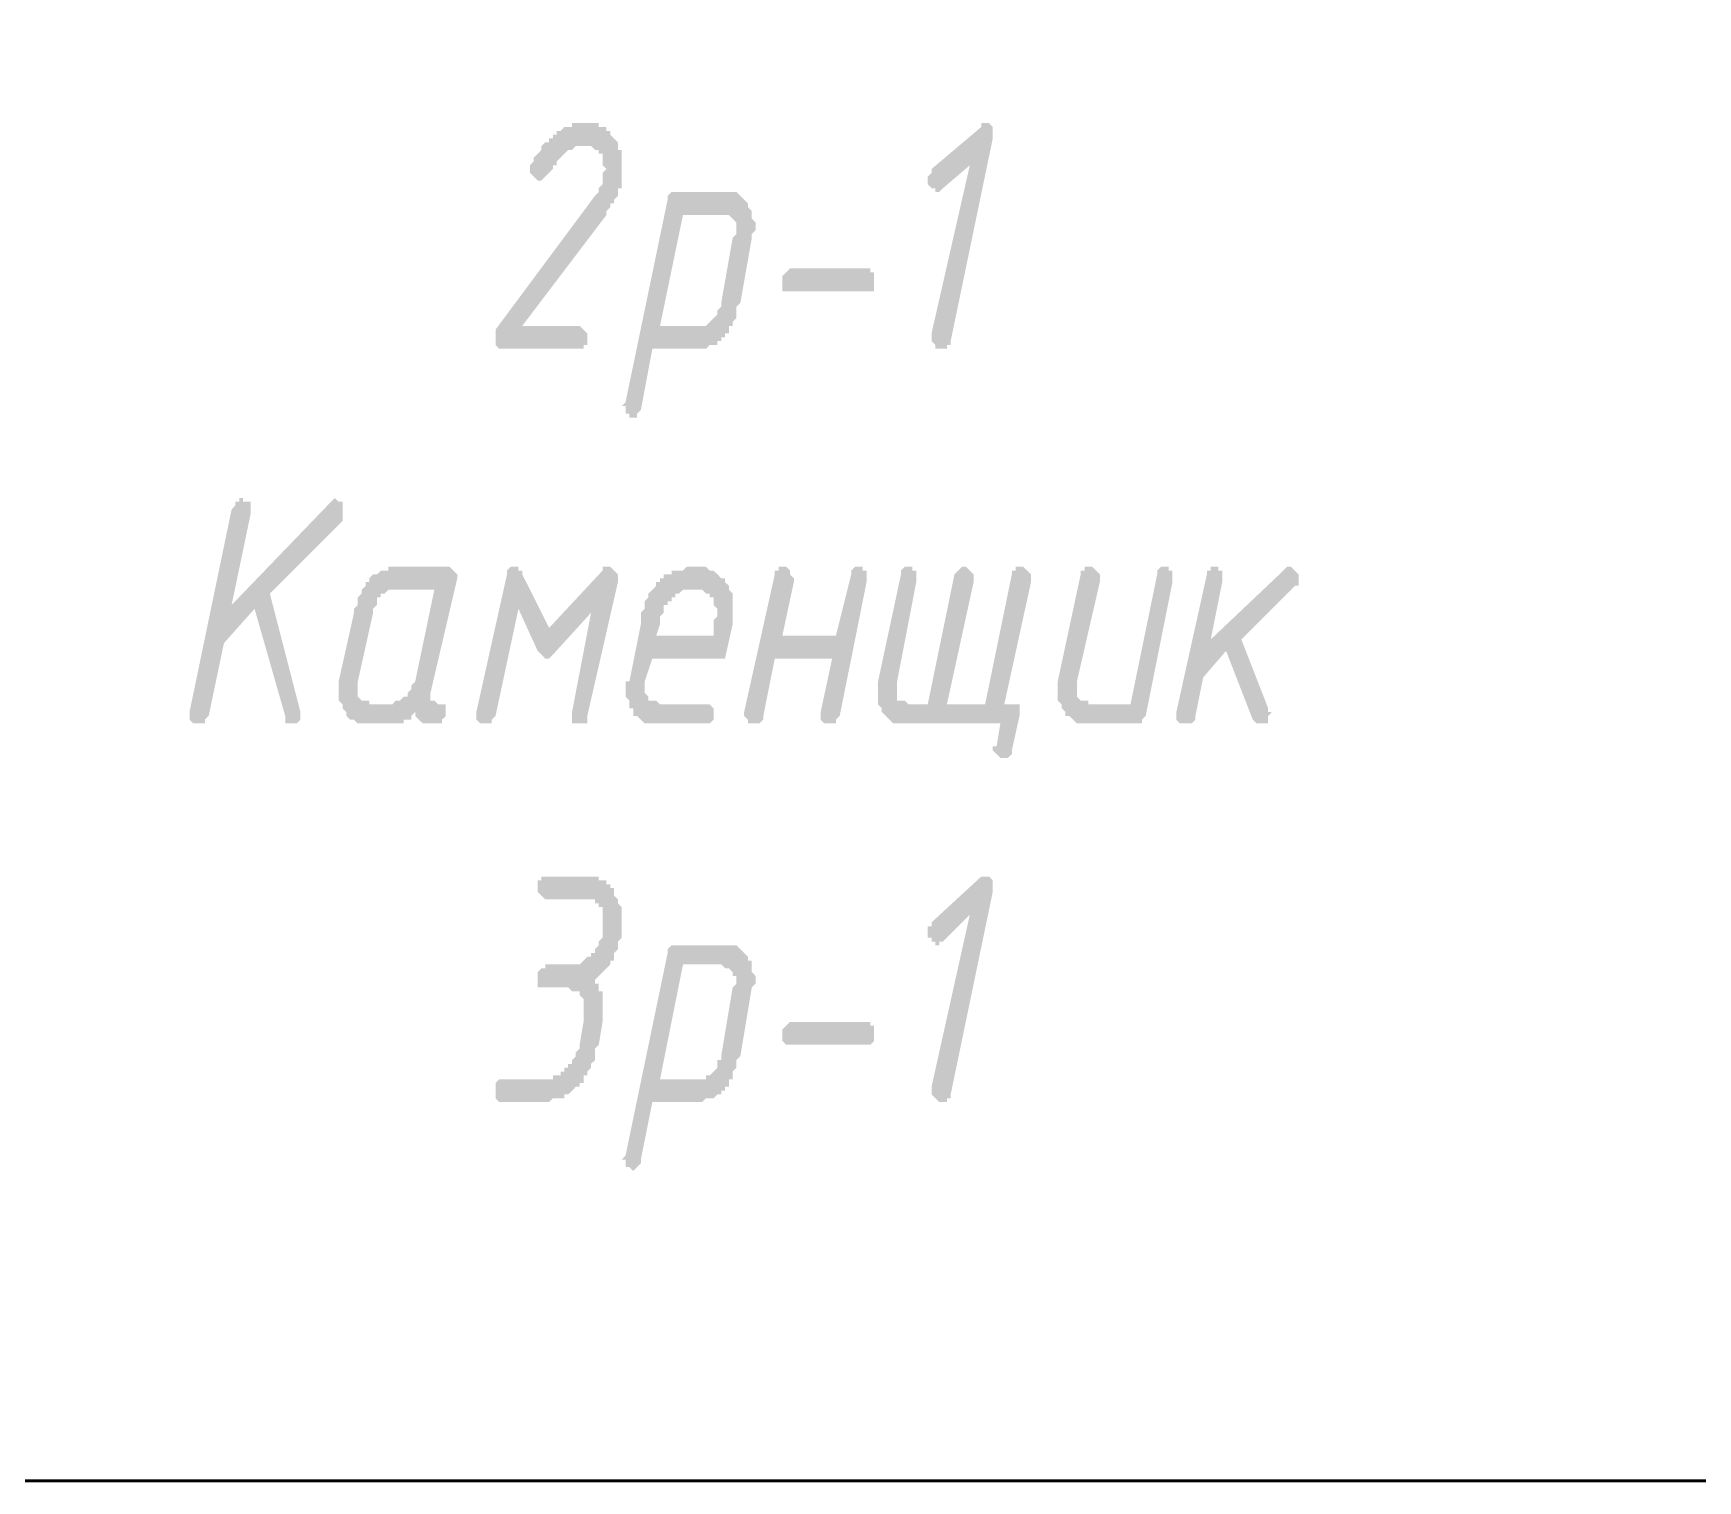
# Model space of a CAD drawing. Header units: millimetres. Extents: x 2279 to 5236, y 896 to 2828.
# Drawn here: x 3826.29 to 3844.71, y 898.64 to 914.66 of the extents above; entities that cross this region are included whole.
import ezdxf

# ---------------------------------------------------------------- set-up
doc = ezdxf.new("R2010")
doc.units = ezdxf.units.MM
doc.layers.add('PDF _!!ТОНКАЯ', color=7, linetype='Continuous')

msp = doc.modelspace()

# ---------------------------------------------------------------- hatches: boundary and pattern name
at = {"layer": 'PDF _!!ТОНКАЯ', "transparency": 33554559}
for points in [[(3831.953, 913.073), (3831.953, 913.073), (3831.911, 913.031), (3831.911, 913.031), (3831.869, 913.031), (3831.826, 913.073), (3831.826, 913.073), (3831.784, 913.116), (3831.784, 913.158), (3831.784, 913.158), (3831.784, 913.2), (3831.826, 913.243), (3831.826, 913.243), (3831.826, 913.285), (3831.869, 913.327), (3831.869, 913.327), (3831.911, 913.37), (3831.911, 913.412), (3831.953, 913.454), (3831.996, 913.454), (3831.996, 913.497), (3832.038, 913.497), (3832.038, 913.539), (3832.08, 913.539), (3832.08, 913.539), (3832.08, 913.581), (3832.123, 913.581), (3832.165, 913.624), (3832.165, 913.624), (3832.207, 913.624), (3832.25, 913.624), (3832.25, 913.666), (3832.292, 913.666), (3832.334, 913.666), (3832.377, 913.666), (3832.377, 913.666), (3832.419, 913.666), (3832.461, 913.666), (3832.461, 913.666), (3832.504, 913.666), (3832.546, 913.666), (3832.546, 913.624), (3832.588, 913.624), (3832.631, 913.624), (3832.631, 913.581), (3832.673, 913.581), (3832.673, 913.539), (3832.715, 913.497), (3832.715, 913.497), (3832.758, 913.454), (3832.758, 913.412), (3832.758, 913.37), (3832.8, 913.37), (3832.8, 913.327), (3832.8, 913.285), (3832.8, 913.243), (3832.8, 913.2), (3832.8, 913.158), (3832.8, 913.116), (3832.8, 913.116), (3832.8, 913.073), (3832.8, 913.031), (3832.8, 912.989), (3832.8, 912.946), (3832.758, 912.946), (3832.758, 912.904), (3832.758, 912.862), (3832.715, 912.819), (3832.715, 912.777), (3832.673, 912.777), (3832.673, 912.735), (3832.631, 912.692), (3832.631, 912.65), (3831.699, 911.422), (3832.334, 911.422), (3832.334, 911.422), (3832.377, 911.38), (3832.377, 911.38), (3832.419, 911.338), (3832.419, 911.338), (3832.419, 911.295), (3832.419, 911.253), (3832.419, 911.211), (3832.377, 911.211), (3832.377, 911.168), (3832.334, 911.168), (3832.334, 911.168), (3831.488, 911.168), (3831.445, 911.168), (3831.445, 911.168), (3831.403, 911.211), (3831.403, 911.211), (3831.403, 911.253), (3831.403, 911.295), (3831.403, 911.338), (3831.403, 911.38), (3831.403, 911.38), (3832.504, 912.862), (3832.504, 912.862), (3832.546, 912.904), (3832.546, 912.946), (3832.588, 912.989), (3832.588, 913.031), (3832.588, 913.031), (3832.588, 913.073), (3832.588, 913.116), (3832.631, 913.158), (3832.631, 913.158), (3832.588, 913.2), (3832.588, 913.243), (3832.588, 913.285), (3832.588, 913.285), (3832.588, 913.327), (3832.546, 913.327), (3832.546, 913.37), (3832.504, 913.37), (3832.504, 913.37), (3832.461, 913.412), (3832.419, 913.412), (3832.419, 913.412), (3832.377, 913.412), (3832.377, 913.412), (3832.334, 913.412), (3832.334, 913.412), (3832.292, 913.412), (3832.25, 913.37), (3832.25, 913.37), (3832.207, 913.37), (3832.165, 913.327), (3832.165, 913.327), (3832.123, 913.285), (3832.08, 913.243), (3832.08, 913.243), (3832.08, 913.2), (3832.038, 913.2), (3832.038, 913.158), (3831.996, 913.116), (3831.996, 913.116), (3831.953, 913.073)], [(3836.653, 913.2), (3836.356, 912.946), (3836.314, 912.904), (3836.314, 912.904), (3836.272, 912.904), (3836.272, 912.946), (3836.229, 912.946), (3836.229, 912.946), (3836.187, 912.989), (3836.187, 913.031), (3836.187, 913.073), (3836.187, 913.073), (3836.229, 913.116), (3836.229, 913.158), (3836.78, 913.624), (3836.78, 913.666), (3836.822, 913.666), (3836.822, 913.666), (3836.864, 913.666), (3836.864, 913.666), (3836.907, 913.624), (3836.907, 913.624), (3836.907, 913.581), (3836.907, 913.539), (3836.907, 913.497), (3836.907, 913.497), (3836.441, 911.253), (3836.441, 911.211), (3836.399, 911.211), (3836.399, 911.168), (3836.356, 911.168), (3836.356, 911.168), (3836.314, 911.168), (3836.272, 911.168), (3836.272, 911.211), (3836.229, 911.253), (3836.229, 911.253), (3836.229, 911.295), (3836.229, 911.338), (3836.229, 911.338)], [(3835.51, 911.803), (3834.663, 911.803), (3834.663, 911.803), (3834.621, 911.803), (3834.578, 911.803), (3834.578, 911.846), (3834.578, 911.888), (3834.578, 911.93), (3834.578, 911.973), (3834.578, 911.973), (3834.621, 912.015), (3834.621, 912.015), (3834.663, 912.057), (3834.663, 912.057), (3835.51, 912.057), (3835.552, 912.057), (3835.552, 912.015), (3835.594, 912.015), (3835.594, 911.973), (3835.594, 911.93), (3835.594, 911.93), (3835.594, 911.888), (3835.594, 911.846), (3835.594, 911.803), (3835.552, 911.803), (3835.51, 911.803), (3835.51, 911.803)], [(3828.736, 908.29), (3828.397, 907.909), (3828.228, 907.104), (3828.186, 907.062), (3828.186, 907.02), (3828.143, 907.02), (3828.143, 907.02), (3828.101, 907.02), (3828.101, 907.02), (3828.059, 907.02), (3828.059, 907.02), (3828.016, 907.062), (3828.016, 907.104), (3828.016, 907.104), (3828.016, 907.147), (3828.016, 907.147), (3828.482, 909.39), (3828.524, 909.433), (3828.524, 909.475), (3828.567, 909.475), (3828.567, 909.517), (3828.609, 909.517), (3828.609, 909.475), (3828.651, 909.475), (3828.694, 909.475), (3828.694, 909.433), (3828.694, 909.39), (3828.694, 909.39), (3828.694, 909.348), (3828.694, 909.348), (3828.482, 908.332), (3829.583, 909.475), (3829.583, 909.475), (3829.625, 909.517), (3829.625, 909.517), (3829.667, 909.475), (3829.667, 909.475), (3829.71, 909.475), (3829.71, 909.433), (3829.71, 909.39), (3829.71, 909.39), (3829.71, 909.348), (3829.71, 909.306), (3829.71, 909.263), (3828.905, 908.459), (3829.244, 907.147), (3829.244, 907.104), (3829.244, 907.104), (3829.244, 907.062), (3829.244, 907.062), (3829.202, 907.02), (3829.202, 907.02), (3829.159, 907.02), (3829.159, 907.02), (3829.117, 907.02), (3829.075, 907.02), (3829.075, 907.02), (3829.075, 907.062), (3829.075, 907.104)], [(3832.461, 908.247), (3832.038, 907.782), (3832.038, 907.782), (3831.996, 907.739), (3831.953, 907.739), (3831.953, 907.739), (3831.911, 907.782), (3831.911, 907.782), (3831.869, 907.824), (3831.657, 908.29), (3831.403, 907.104), (3831.361, 907.062), (3831.361, 907.02), (3831.361, 907.02), (3831.318, 907.02), (3831.276, 907.02), (3831.276, 907.02), (3831.234, 907.02), (3831.234, 907.02), (3831.191, 907.062), (3831.191, 907.104), (3831.191, 907.104), (3831.191, 907.147), (3831.191, 907.147), (3831.53, 908.671), (3831.53, 908.713), (3831.53, 908.713), (3831.572, 908.755), (3831.615, 908.755), (3831.615, 908.755), (3831.657, 908.755), (3831.657, 908.713), (3831.699, 908.713), (3831.699, 908.671), (3831.996, 908.078), (3832.588, 908.713), (3832.588, 908.755), (3832.631, 908.755), (3832.631, 908.755), (3832.673, 908.755), (3832.715, 908.713), (3832.715, 908.713), (3832.758, 908.671), (3832.758, 908.671), (3832.758, 908.628), (3832.758, 908.586), (3832.758, 908.586), (3832.419, 907.104), (3832.419, 907.062), (3832.419, 907.02), (3832.377, 907.02), (3832.334, 907.02), (3832.334, 907.02), (3832.292, 907.02), (3832.292, 907.02), (3832.25, 907.02), (3832.25, 907.062), (3832.25, 907.104), (3832.25, 907.104), (3832.25, 907.147), (3832.25, 907.147)], [(3835.129, 907.739), (3834.494, 907.739), (3834.367, 907.104), (3834.367, 907.062), (3834.324, 907.02), (3834.324, 907.02), (3834.282, 907.02), (3834.282, 907.02), (3834.24, 907.02), (3834.197, 907.02), (3834.197, 907.02), (3834.197, 907.062), (3834.155, 907.104), (3834.155, 907.104), (3834.155, 907.147), (3834.155, 907.147), (3834.494, 908.671), (3834.494, 908.713), (3834.536, 908.713), (3834.536, 908.755), (3834.578, 908.755), (3834.578, 908.755), (3834.621, 908.755), (3834.663, 908.713), (3834.663, 908.713), (3834.663, 908.671), (3834.705, 908.628), (3834.705, 908.628), (3834.705, 908.586), (3834.705, 908.586), (3834.578, 907.993), (3835.171, 907.993), (3835.34, 908.671), (3835.34, 908.713), (3835.34, 908.713), (3835.383, 908.755), (3835.383, 908.755), (3835.425, 908.755), (3835.467, 908.755), (3835.467, 908.713), (3835.51, 908.713), (3835.51, 908.671), (3835.51, 908.671), (3835.51, 908.628), (3835.51, 908.586), (3835.51, 908.586), (3835.213, 907.104), (3835.171, 907.062), (3835.171, 907.02), (3835.129, 907.02), (3835.129, 907.02), (3835.086, 907.02), (3835.086, 907.02), (3835.044, 907.02), (3835.044, 907.02), (3835.002, 907.062), (3835.002, 907.104), (3835.002, 907.104), (3835.002, 907.147), (3835.002, 907.147)], [(3836.991, 907.02), (3835.933, 907.02), (3835.891, 907.02), (3835.891, 907.02), (3835.848, 907.02), (3835.806, 907.02), (3835.806, 907.02), (3835.764, 907.062), (3835.764, 907.062), (3835.721, 907.104), (3835.721, 907.104), (3835.679, 907.147), (3835.679, 907.189), (3835.679, 907.189), (3835.637, 907.231), (3835.637, 907.274), (3835.637, 907.316), (3835.637, 907.358), (3835.637, 907.401), (3835.637, 907.401), (3835.637, 907.443), (3835.637, 907.485), (3835.637, 907.485), (3835.891, 908.671), (3835.891, 908.713), (3835.891, 908.713), (3835.933, 908.755), (3835.975, 908.755), (3835.975, 908.755), (3836.018, 908.755), (3836.018, 908.713), (3836.06, 908.713), (3836.06, 908.671), (3836.06, 908.628), (3836.06, 908.628), (3836.06, 908.586), (3836.06, 908.586), (3835.848, 907.485), (3835.848, 907.443), (3835.848, 907.443), (3835.848, 907.401), (3835.848, 907.358), (3835.848, 907.358), (3835.848, 907.316), (3835.848, 907.274), (3835.891, 907.274), (3835.933, 907.274), (3835.933, 907.274), (3835.975, 907.231), (3835.975, 907.231), (3836.187, 907.231), (3836.483, 908.671), (3836.526, 908.713), (3836.526, 908.713), (3836.568, 908.755), (3836.568, 908.755), (3836.61, 908.755), (3836.61, 908.755), (3836.653, 908.713), (3836.653, 908.713), (3836.695, 908.671), (3836.695, 908.628), (3836.695, 908.628), (3836.695, 908.586), (3836.695, 908.586), (3836.399, 907.231), (3836.822, 907.231), (3837.118, 908.671), (3837.118, 908.713), (3837.161, 908.713), (3837.161, 908.755), (3837.203, 908.755), (3837.203, 908.755), (3837.245, 908.755), (3837.288, 908.713), (3837.288, 908.713), (3837.33, 908.671), (3837.33, 908.628), (3837.33, 908.628), (3837.33, 908.586), (3837.33, 908.586), (3837.034, 907.231), (3837.118, 907.231), (3837.161, 907.231), (3837.203, 907.231), (3837.203, 907.231), (3837.203, 907.189), (3837.203, 907.147), (3837.203, 907.104), (3837.118, 906.723), (3837.118, 906.681), (3837.076, 906.639), (3837.076, 906.639), (3837.034, 906.639), (3837.034, 906.639), (3836.991, 906.639), (3836.991, 906.639), (3836.949, 906.681), (3836.949, 906.681), (3836.907, 906.723), (3836.907, 906.766), (3836.949, 906.766), (3836.949, 906.766)], [(3838.727, 908.671), (3838.727, 908.713), (3838.727, 908.713), (3838.769, 908.755), (3838.812, 908.755), (3838.812, 908.755), (3838.854, 908.755), (3838.854, 908.713), (3838.896, 908.713), (3838.896, 908.671), (3838.896, 908.671), (3838.896, 908.628), (3838.896, 908.586), (3838.896, 908.586), (3838.6, 907.104), (3838.6, 907.104), (3838.558, 907.062), (3838.558, 907.02), (3838.515, 907.02), (3838.515, 907.02), (3838.473, 907.02), (3838.473, 907.02), (3837.965, 907.02), (3837.923, 907.02), (3837.88, 907.02), (3837.838, 907.02), (3837.838, 907.02), (3837.796, 907.062), (3837.796, 907.062), (3837.753, 907.104), (3837.711, 907.104), (3837.711, 907.104), (3837.711, 907.147), (3837.669, 907.189), (3837.669, 907.189), (3837.669, 907.231), (3837.626, 907.274), (3837.626, 907.316), (3837.626, 907.358), (3837.626, 907.401), (3837.626, 907.401), (3837.626, 907.443), (3837.626, 907.485), (3837.626, 907.485), (3837.88, 908.671), (3837.88, 908.713), (3837.923, 908.713), (3837.923, 908.755), (3837.965, 908.755), (3837.965, 908.755), (3838.007, 908.755), (3838.05, 908.713), (3838.05, 908.713), (3838.092, 908.671), (3838.092, 908.671), (3838.092, 908.628), (3838.092, 908.586), (3838.092, 908.586), (3837.838, 907.485), (3837.838, 907.443), (3837.838, 907.401), (3837.838, 907.401), (3837.838, 907.358), (3837.838, 907.358), (3837.838, 907.316), (3837.88, 907.274), (3837.88, 907.274), (3837.923, 907.274), (3837.965, 907.274), (3837.965, 907.231), (3838.007, 907.231), (3838.431, 907.231)], [(3839.489, 907.824), (3839.235, 907.528), (3839.15, 907.104), (3839.15, 907.062), (3839.108, 907.02), (3839.108, 907.02), (3839.066, 907.02), (3839.066, 907.02), (3839.023, 907.02), (3838.981, 907.02), (3838.981, 907.02), (3838.939, 907.062), (3838.939, 907.104), (3838.939, 907.104), (3838.939, 907.147), (3838.939, 907.147), (3839.277, 908.671), (3839.277, 908.713), (3839.32, 908.713), (3839.32, 908.755), (3839.362, 908.755), (3839.362, 908.755), (3839.404, 908.755), (3839.404, 908.713), (3839.447, 908.713), (3839.447, 908.671), (3839.447, 908.671), (3839.447, 908.628), (3839.447, 908.586), (3839.447, 908.586), (3839.32, 907.951), (3840.124, 908.713), (3840.166, 908.755), (3840.209, 908.755), (3840.209, 908.755), (3840.209, 908.755), (3840.251, 908.713), (3840.251, 908.713), (3840.293, 908.671), (3840.293, 908.628), (3840.293, 908.628), (3840.293, 908.586), (3840.293, 908.544), (3840.251, 908.544), (3840.251, 908.544), (3839.658, 907.951), (3839.955, 907.189), (3839.955, 907.147), (3839.997, 907.147), (3839.955, 907.104), (3839.955, 907.062), (3839.955, 907.02), (3839.912, 907.02), (3839.912, 907.02), (3839.87, 907.02), (3839.828, 907.02), (3839.828, 907.02), (3839.785, 907.062), (3839.785, 907.062)], [(3832.461, 904.183), (3832.504, 904.183), (3832.504, 904.141), (3832.546, 904.141), (3832.546, 904.098), (3832.546, 904.056), (3832.588, 904.056), (3832.588, 904.014), (3832.588, 903.971), (3832.588, 903.929), (3832.588, 903.887), (3832.588, 903.844), (3832.588, 903.802), (3832.588, 903.76), (3832.588, 903.717), (3832.588, 903.717), (3832.546, 903.463), (3832.504, 903.421), (3832.504, 903.379), (3832.504, 903.336), (3832.504, 903.294), (3832.461, 903.252), (3832.461, 903.209), (3832.461, 903.209), (3832.419, 903.167), (3832.419, 903.125), (3832.377, 903.125), (3832.377, 903.082), (3832.377, 903.04), (3832.334, 903.04), (3832.334, 902.998), (3832.292, 902.998), (3832.25, 902.955), (3832.25, 902.955), (3832.207, 902.913), (3832.207, 902.913), (3832.165, 902.913), (3832.165, 902.871), (3832.123, 902.871), (3832.08, 902.871), (3832.08, 902.871), (3832.038, 902.871), (3831.996, 902.828), (3831.996, 902.828), (3831.953, 902.828), (3831.911, 902.828), (3831.869, 902.828), (3831.869, 902.828), (3831.488, 902.828), (3831.445, 902.828), (3831.445, 902.828), (3831.403, 902.871), (3831.403, 902.871), (3831.403, 902.913), (3831.403, 902.955), (3831.403, 902.998), (3831.403, 903.04), (3831.403, 903.04), (3831.445, 903.082), (3831.445, 903.082), (3831.488, 903.082), (3831.911, 903.082), (3831.953, 903.082), (3831.996, 903.082), (3832.038, 903.082), (3832.038, 903.125), (3832.08, 903.125), (3832.123, 903.125), (3832.123, 903.167), (3832.165, 903.167), (3832.165, 903.209), (3832.207, 903.209), (3832.207, 903.252), (3832.25, 903.252), (3832.25, 903.294), (3832.292, 903.336), (3832.292, 903.379), (3832.292, 903.379), (3832.334, 903.421), (3832.334, 903.463), (3832.377, 903.717), (3832.377, 903.76), (3832.377, 903.802), (3832.377, 903.844), (3832.377, 903.844), (3832.377, 903.887), (3832.377, 903.929), (3832.377, 903.929), (3832.377, 903.971), (3832.334, 904.014), (3832.334, 904.014), (3832.334, 904.056), (3832.292, 904.056), (3832.25, 904.056), (3832.25, 904.056), (3832.207, 904.098), (3832.165, 904.098), (3832.165, 904.098), (3831.953, 904.098), (3831.953, 904.098), (3831.911, 904.098), (3831.869, 904.098), (3831.869, 904.141), (3831.869, 904.183), (3831.869, 904.225), (3831.869, 904.225), (3831.869, 904.268), (3831.911, 904.31), (3831.911, 904.31), (3831.953, 904.31), (3831.953, 904.352), (3832.207, 904.352), (3832.25, 904.352), (3832.25, 904.352), (3832.292, 904.352), (3832.334, 904.352), (3832.334, 904.352), (3832.377, 904.395), (3832.377, 904.395), (3832.419, 904.437), (3832.461, 904.437), (3832.461, 904.479), (3832.504, 904.479), (3832.504, 904.522), (3832.546, 904.564), (3832.546, 904.564), (3832.546, 904.606), (3832.588, 904.649), (3832.588, 904.691), (3832.588, 904.691), (3832.588, 904.733), (3832.588, 904.776), (3832.588, 904.818), (3832.588, 904.86), (3832.588, 904.903), (3832.588, 904.945), (3832.588, 904.945), (3832.588, 904.987), (3832.546, 904.987), (3832.546, 905.03), (3832.504, 905.03), (3832.504, 905.072), (3832.461, 905.072), (3832.419, 905.072), (3832.419, 905.072), (3832.377, 905.072), (3832.377, 905.072), (3831.953, 905.072), (3831.953, 905.072), (3831.911, 905.114), (3831.911, 905.114), (3831.869, 905.157), (3831.869, 905.157), (3831.869, 905.199), (3831.869, 905.241), (3831.869, 905.284), (3831.911, 905.284), (3831.911, 905.326), (3831.953, 905.326), (3831.953, 905.326), (3832.419, 905.326), (3832.461, 905.326), (3832.461, 905.326), (3832.504, 905.326), (3832.546, 905.326), (3832.546, 905.284), (3832.588, 905.284), (3832.631, 905.284), (3832.631, 905.241), (3832.673, 905.241), (3832.673, 905.199), (3832.715, 905.199), (3832.715, 905.157), (3832.715, 905.114), (3832.758, 905.072), (3832.758, 905.072), (3832.758, 905.03), (3832.8, 904.987), (3832.8, 904.945), (3832.8, 904.945), (3832.8, 904.903), (3832.8, 904.86), (3832.8, 904.818), (3832.8, 904.776), (3832.8, 904.733), (3832.8, 904.691), (3832.8, 904.691), (3832.8, 904.649), (3832.758, 904.606), (3832.758, 904.564), (3832.758, 904.564), (3832.758, 904.522), (3832.715, 904.479), (3832.715, 904.437), (3832.715, 904.395), (3832.673, 904.395), (3832.673, 904.352), (3832.631, 904.31), (3832.631, 904.31), (3832.588, 904.268), (3832.588, 904.268), (3832.546, 904.225), (3832.546, 904.225), (3832.504, 904.183), (3832.504, 904.183), (3832.461, 904.183)], [(3836.653, 904.903), (3836.356, 904.606), (3836.314, 904.606), (3836.314, 904.564), (3836.272, 904.564), (3836.272, 904.606), (3836.229, 904.606), (3836.229, 904.649), (3836.187, 904.649), (3836.187, 904.691), (3836.187, 904.733), (3836.187, 904.776), (3836.229, 904.776), (3836.229, 904.818), (3836.78, 905.326), (3836.78, 905.326), (3836.822, 905.326), (3836.822, 905.326), (3836.864, 905.326), (3836.864, 905.326), (3836.907, 905.284), (3836.907, 905.284), (3836.907, 905.241), (3836.907, 905.199), (3836.907, 905.157), (3836.907, 905.157), (3836.441, 902.913), (3836.441, 902.871), (3836.399, 902.871), (3836.399, 902.828), (3836.356, 902.828), (3836.356, 902.828), (3836.314, 902.828), (3836.272, 902.871), (3836.272, 902.871), (3836.229, 902.913), (3836.229, 902.913), (3836.229, 902.955), (3836.229, 902.998), (3836.229, 902.998)], [(3835.51, 903.463), (3834.663, 903.463), (3834.663, 903.463), (3834.621, 903.463), (3834.578, 903.506), (3834.578, 903.506), (3834.578, 903.548), (3834.578, 903.59), (3834.578, 903.633), (3834.578, 903.633), (3834.621, 903.675), (3834.621, 903.675), (3834.663, 903.717), (3834.663, 903.717), (3835.51, 903.717), (3835.552, 903.717), (3835.552, 903.675), (3835.594, 903.675), (3835.594, 903.633), (3835.594, 903.633), (3835.594, 903.59), (3835.594, 903.548), (3835.594, 903.506), (3835.594, 903.506), (3835.552, 903.463), (3835.51, 903.463), (3835.51, 903.463)]]:
    msp.add_hatch(color=256, dxfattribs=at).paths.add_polyline_path(points)
h = msp.add_hatch(color=256, dxfattribs=at)
h.paths.add_polyline_path([(3833.308, 912.819), (3833.308, 912.862), (3833.351, 912.904), (3833.351, 912.904), (3833.393, 912.904), (3833.393, 912.904), (3833.943, 912.904), (3833.986, 912.904), (3834.028, 912.904), (3834.028, 912.904), (3834.07, 912.904), (3834.113, 912.862), (3834.113, 912.862), (3834.155, 912.819), (3834.155, 912.819), (3834.155, 912.819), (3834.197, 912.777), (3834.197, 912.735), (3834.24, 912.692), (3834.24, 912.692), (3834.24, 912.65), (3834.24, 912.608), (3834.282, 912.565), (3834.282, 912.523), (3834.282, 912.523), (3834.282, 912.481), (3834.24, 912.438), (3834.24, 912.396), (3834.113, 911.676), (3834.07, 911.634), (3834.07, 911.592), (3834.07, 911.549), (3834.07, 911.507), (3834.028, 911.465), (3834.028, 911.422), (3833.986, 911.422), (3833.986, 911.38), (3833.986, 911.338), (3833.943, 911.338), (3833.943, 911.295), (3833.901, 911.295), (3833.901, 911.253), (3833.859, 911.253), (3833.859, 911.211), (3833.816, 911.211), (3833.774, 911.211), (3833.774, 911.211), (3833.732, 911.168), (3833.689, 911.168), (3833.689, 911.168), (3833.647, 911.168), (3833.605, 911.168), (3833.562, 911.168), (3833.139, 911.168), (3833.012, 910.491), (3833.012, 910.491), (3832.969, 910.449), (3832.969, 910.406), (3832.927, 910.406), (3832.927, 910.406), (3832.885, 910.406), (3832.885, 910.449), (3832.842, 910.449), (3832.842, 910.491), (3832.842, 910.533), (3832.8, 910.533), (3832.842, 910.576), (3832.842, 910.576)], flags=0)
h.paths.add_polyline_path([(3833.478, 912.65), (3833.224, 911.422), (3833.647, 911.422), (3833.647, 911.422), (3833.689, 911.422), (3833.732, 911.422), (3833.732, 911.422), (3833.774, 911.465), (3833.774, 911.465), (3833.816, 911.507), (3833.816, 911.507), (3833.859, 911.549), (3833.859, 911.592), (3833.859, 911.592), (3833.901, 911.634), (3833.901, 911.676), (3834.028, 912.396), (3834.07, 912.438), (3834.07, 912.481), (3834.07, 912.523), (3834.07, 912.523), (3834.07, 912.565), (3834.028, 912.608), (3834.028, 912.608), (3833.986, 912.65), (3833.986, 912.65), (3833.943, 912.65), (3833.901, 912.65), (3833.901, 912.65)], flags=0)
h = msp.add_hatch(color=256, dxfattribs=at)
h.paths.add_polyline_path([(3830.048, 907.231), (3830.26, 907.231), (3830.26, 907.231), (3830.302, 907.274), (3830.345, 907.274), (3830.345, 907.274), (3830.387, 907.316), (3830.429, 907.316), (3830.429, 907.358), (3830.472, 907.401), (3830.472, 907.401), (3830.472, 907.443), (3830.514, 907.485), (3830.514, 907.485), (3830.726, 908.501), (3830.302, 908.501), (3830.26, 908.501), (3830.26, 908.501), (3830.218, 908.501), (3830.175, 908.459), (3830.175, 908.459), (3830.133, 908.459), (3830.133, 908.417), (3830.091, 908.417), (3830.091, 908.374), (3830.091, 908.332), (3830.048, 908.29), (3830.048, 908.247), (3830.048, 908.247), (3829.879, 907.485), (3829.879, 907.443), (3829.879, 907.401), (3829.879, 907.401), (3829.879, 907.358), (3829.879, 907.358), (3829.879, 907.316), (3829.921, 907.274), (3829.921, 907.274), (3829.964, 907.274), (3830.006, 907.274), (3830.006, 907.231), (3830.048, 907.231)], flags=0)
h.paths.add_polyline_path([(3830.006, 907.02), (3829.964, 907.02), (3829.921, 907.02), (3829.879, 907.02), (3829.879, 907.02), (3829.837, 907.062), (3829.837, 907.062), (3829.794, 907.062), (3829.752, 907.104), (3829.752, 907.104), (3829.752, 907.147), (3829.71, 907.189), (3829.71, 907.189), (3829.71, 907.231), (3829.667, 907.274), (3829.667, 907.316), (3829.667, 907.358), (3829.667, 907.401), (3829.667, 907.401), (3829.667, 907.443), (3829.667, 907.485), (3829.667, 907.485), (3829.837, 908.247), (3829.837, 908.29), (3829.879, 908.332), (3829.879, 908.374), (3829.879, 908.417), (3829.921, 908.459), (3829.921, 908.501), (3829.921, 908.501), (3829.964, 908.544), (3829.964, 908.586), (3830.006, 908.586), (3830.006, 908.628), (3830.006, 908.628), (3830.006, 908.628), (3830.048, 908.671), (3830.048, 908.671), (3830.091, 908.671), (3830.133, 908.713), (3830.133, 908.713), (3830.175, 908.713), (3830.218, 908.713), (3830.218, 908.755), (3830.26, 908.755), (3830.302, 908.755), (3830.345, 908.755), (3830.345, 908.755), (3830.895, 908.755), (3830.895, 908.755), (3830.937, 908.713), (3830.937, 908.713), (3830.98, 908.671), (3830.98, 908.628), (3830.98, 908.628), (3830.683, 907.358), (3830.683, 907.358), (3830.683, 907.358), (3830.683, 907.316), (3830.683, 907.274), (3830.726, 907.274), (3830.768, 907.231), (3830.768, 907.231), (3830.81, 907.231), (3830.81, 907.231), (3830.853, 907.231), (3830.853, 907.189), (3830.853, 907.147), (3830.853, 907.104), (3830.853, 907.104), (3830.81, 907.062), (3830.81, 907.02), (3830.768, 907.02), (3830.768, 907.02), (3830.726, 907.02), (3830.726, 907.02), (3830.683, 907.02), (3830.641, 907.02), (3830.599, 907.02), (3830.599, 907.02), (3830.556, 907.062), (3830.556, 907.062), (3830.514, 907.104), (3830.514, 907.104), (3830.514, 907.147), (3830.472, 907.104), (3830.472, 907.104), (3830.472, 907.062), (3830.429, 907.062), (3830.387, 907.062), (3830.387, 907.02), (3830.345, 907.02), (3830.302, 907.02), (3830.302, 907.02), (3830.26, 907.02), (3830.218, 907.02), (3830.175, 907.02)], flags=0)
h = msp.add_hatch(color=256, dxfattribs=at)
h.paths.add_polyline_path([(3833.816, 908.12), (3833.816, 908.163), (3833.859, 908.205), (3833.859, 908.247), (3833.859, 908.247), (3833.859, 908.29), (3833.816, 908.332), (3833.816, 908.374), (3833.816, 908.374), (3833.816, 908.417), (3833.774, 908.417), (3833.774, 908.459), (3833.732, 908.459), (3833.732, 908.459), (3833.689, 908.501), (3833.647, 908.501), (3833.605, 908.501), (3833.605, 908.501), (3833.562, 908.501), (3833.52, 908.501), (3833.52, 908.501), (3833.478, 908.501), (3833.435, 908.459), (3833.435, 908.459), (3833.393, 908.459), (3833.393, 908.417), (3833.351, 908.417), (3833.351, 908.374), (3833.308, 908.374), (3833.308, 908.332), (3833.266, 908.332), (3833.266, 908.29), (3833.266, 908.247), (3833.224, 908.205), (3833.224, 908.205), (3833.224, 908.163), (3833.224, 908.12), (3833.181, 907.993), (3833.816, 907.993)], flags=0)
h.paths.add_polyline_path([(3834.028, 908.12), (3833.943, 907.739), (3833.139, 907.739), (3833.054, 907.485), (3833.054, 907.443), (3833.054, 907.401), (3833.054, 907.401), (3833.054, 907.358), (3833.054, 907.358), (3833.096, 907.316), (3833.096, 907.274), (3833.139, 907.274), (3833.139, 907.274), (3833.181, 907.274), (3833.224, 907.231), (3833.224, 907.231), (3833.732, 907.231), (3833.732, 907.231), (3833.774, 907.231), (3833.774, 907.231), (3833.816, 907.189), (3833.816, 907.147), (3833.816, 907.104), (3833.816, 907.104), (3833.816, 907.062), (3833.774, 907.02), (3833.774, 907.02), (3833.732, 907.02), (3833.732, 907.02), (3833.181, 907.02), (3833.139, 907.02), (3833.096, 907.02), (3833.096, 907.02), (3833.054, 907.02), (3833.012, 907.062), (3833.012, 907.062), (3832.969, 907.104), (3832.969, 907.104), (3832.927, 907.104), (3832.927, 907.147), (3832.927, 907.189), (3832.885, 907.189), (3832.885, 907.231), (3832.885, 907.274), (3832.842, 907.316), (3832.842, 907.358), (3832.842, 907.401), (3832.842, 907.401), (3832.842, 907.443), (3832.842, 907.485), (3832.885, 907.485), (3833.012, 908.12), (3833.012, 908.163), (3833.012, 908.205), (3833.012, 908.247), (3833.054, 908.29), (3833.054, 908.332), (3833.054, 908.374), (3833.096, 908.417), (3833.096, 908.417), (3833.096, 908.459), (3833.139, 908.501), (3833.139, 908.501), (3833.181, 908.544), (3833.181, 908.586), (3833.224, 908.586), (3833.224, 908.586), (3833.224, 908.628), (3833.266, 908.628), (3833.266, 908.671), (3833.308, 908.671), (3833.351, 908.671), (3833.351, 908.713), (3833.393, 908.713), (3833.435, 908.713), (3833.435, 908.713), (3833.478, 908.713), (3833.52, 908.755), (3833.562, 908.755), (3833.562, 908.755), (3833.605, 908.755), (3833.647, 908.755), (3833.689, 908.755), (3833.732, 908.755), (3833.732, 908.755), (3833.774, 908.713), (3833.816, 908.713), (3833.816, 908.713), (3833.859, 908.671), (3833.859, 908.671), (3833.901, 908.628), (3833.943, 908.628), (3833.943, 908.628), (3833.943, 908.586), (3833.986, 908.544), (3833.986, 908.501), (3833.986, 908.501), (3834.028, 908.459), (3834.028, 908.417), (3834.028, 908.374), (3834.028, 908.332), (3834.028, 908.29), (3834.028, 908.29), (3834.028, 908.247), (3834.028, 908.205), (3834.028, 908.163), (3834.028, 908.163), (3834.028, 908.12)], flags=0)
h = msp.add_hatch(color=256, dxfattribs=at)
h.paths.add_polyline_path([(3833.308, 904.479), (3833.308, 904.522), (3833.351, 904.564), (3833.351, 904.564), (3833.393, 904.564), (3833.393, 904.564), (3833.943, 904.564), (3833.986, 904.564), (3834.028, 904.564), (3834.028, 904.564), (3834.07, 904.564), (3834.113, 904.522), (3834.113, 904.522), (3834.155, 904.479), (3834.155, 904.479), (3834.155, 904.479), (3834.197, 904.437), (3834.197, 904.395), (3834.24, 904.395), (3834.24, 904.352), (3834.24, 904.31), (3834.24, 904.268), (3834.282, 904.225), (3834.282, 904.183), (3834.282, 904.183), (3834.282, 904.141), (3834.24, 904.098), (3834.24, 904.098), (3834.113, 903.336), (3834.07, 903.294), (3834.07, 903.252), (3834.07, 903.209), (3834.028, 903.167), (3834.028, 903.125), (3834.028, 903.082), (3833.986, 903.082), (3833.986, 903.04), (3833.986, 902.998), (3833.943, 902.998), (3833.943, 902.955), (3833.901, 902.955), (3833.901, 902.913), (3833.859, 902.913), (3833.859, 902.913), (3833.816, 902.871), (3833.774, 902.871), (3833.774, 902.871), (3833.732, 902.871), (3833.689, 902.828), (3833.689, 902.828), (3833.647, 902.828), (3833.605, 902.828), (3833.562, 902.828), (3833.139, 902.828), (3833.012, 902.193), (3833.012, 902.151), (3832.969, 902.109), (3832.969, 902.109), (3832.927, 902.066), (3832.927, 902.066), (3832.885, 902.109), (3832.885, 902.109), (3832.842, 902.109), (3832.842, 902.151), (3832.842, 902.193), (3832.8, 902.193), (3832.842, 902.236), (3832.842, 902.236)], flags=0)
h.paths.add_polyline_path([(3833.478, 904.352), (3833.224, 903.082), (3833.647, 903.082), (3833.647, 903.082), (3833.689, 903.082), (3833.732, 903.082), (3833.732, 903.125), (3833.774, 903.125), (3833.774, 903.125), (3833.816, 903.167), (3833.816, 903.167), (3833.859, 903.209), (3833.859, 903.252), (3833.859, 903.294), (3833.901, 903.294), (3833.901, 903.336), (3834.028, 904.098), (3834.07, 904.141), (3834.07, 904.141), (3834.07, 904.183), (3834.07, 904.225), (3834.028, 904.225), (3834.028, 904.268), (3834.028, 904.268), (3833.986, 904.31), (3833.986, 904.31), (3833.943, 904.31), (3833.901, 904.352), (3833.901, 904.352)], flags=0)

# ---------------------------------------------------------------- linework, layer by layer
at = {"layer": 'PDF _!!ТОНКАЯ', "lineweight": 50}
msp.add_lwpolyline([(3942.616, 898.637), (3645.638, 898.637), (3645.638, 1007.607), (3942.616, 1007.607), (3942.616, 977.634), (3645.638, 977.634)], dxfattribs=at)
at = {"layer": 'PDF _!!ТОНКАЯ', "lineweight": 25}
msp.add_lwpolyline([(3645.638, 898.637), (3942.616, 898.637)], dxfattribs=at)

doc.saveas('drawing.dxf')
